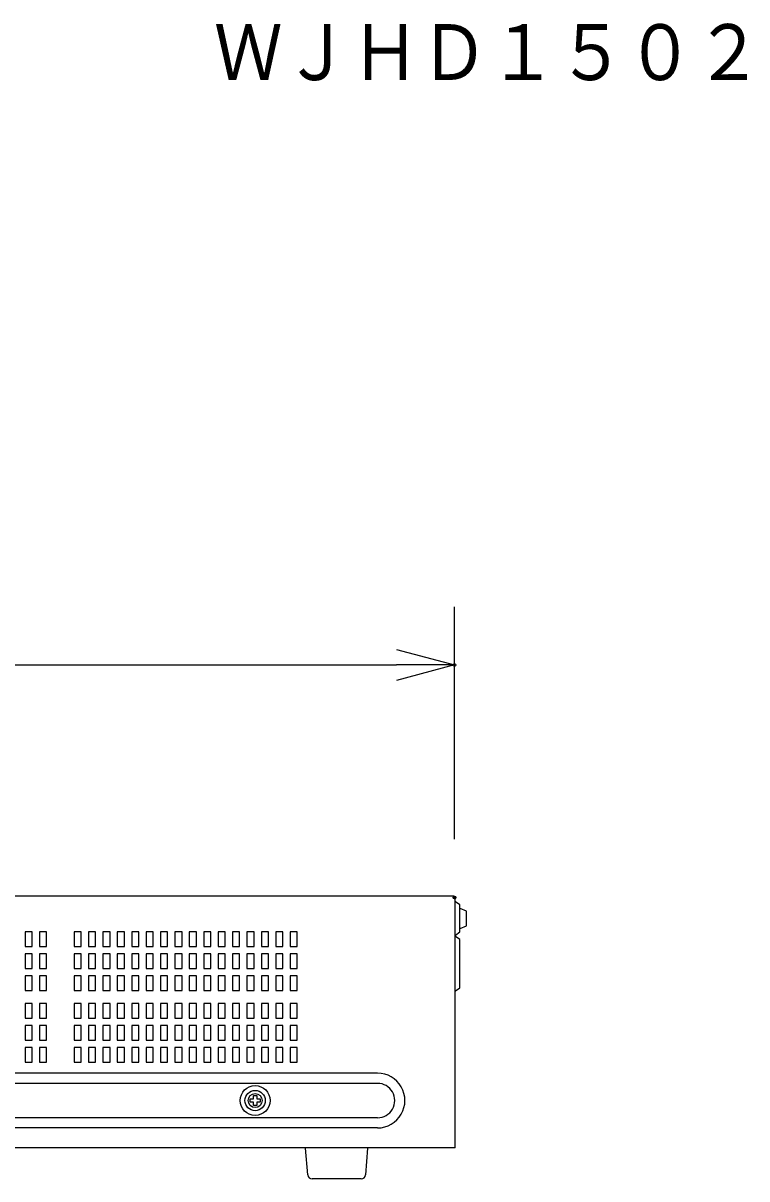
# Model space of a CAD drawing. Units: millimetres, scale not verified. Extents: x -63 to 63, y -57 to 57.
# Drawn here: x 37.53 to 62.45, y 8.89 to 48.67 of the extents above; entities that cross this region are included whole.
import ezdxf
from ezdxf.enums import TextEntityAlignment as Align

# ---------------------------------------------------------------- set-up
doc = ezdxf.new("R2010")
doc.units = ezdxf.units.MM
doc.header["$LTSCALE"] = 0.190236
doc.header["$PDMODE"] = 32
doc.header["$PDSIZE"] = 0.0951
for name, color, linetype in [('0-0_TOUROKU', 1, 'Continuous'), ('0-2_GAIKEI', 1, 'Continuous'), ('0-3_WAKU', 3, 'Continuous'), ('0-4_DEFPOINTS', 7, 'Continuous')]:
    doc.layers.add(name, color=color, linetype=linetype)
doc.styles.add('ＭＳ ゴシック', font='')
doc.styles.get('ＭＳ ゴシック').set_extended_font_data('MS Gothic')

# ---------------------------------------------------------------- blocks, each defined once
blk = doc.blocks.new('_OPEN30')
at = {"layer": '0-4_DEFPOINTS'}
blk.add_line((0, 0), (-1, 0), dxfattribs=at)
blk.add_lwpolyline([(-1, 0.26795), (0, 0), (-1, -0.26795)], dxfattribs=at)

msp = doc.modelspace()

# ---------------------------------------------------------------- linework, layer by layer
at = {"layer": '0-2_GAIKEI', "color": 7}
for p, q in [((52.36, 18.6242), (17.56, 18.6242)), ((52.41, 9.9579), (52.41, 18.5742)), ((52.41, 9.9579), (17.8391, 9.9579)), ((47.3258, 9.0258), (47.2544, 9.945)), ((49.3895, 9.945), (49.3182, 9.0258)), ((49.1687, 8.8874), (47.4753, 8.8874))]:
    msp.add_line(p, q, dxfattribs=at)
at = {"layer": '0-2_GAIKEI'}
for p, q in [((52.5615, 18.3149), (52.4154, 18.4216)), ((52.5615, 17.3874), (52.5615, 18.3149)), ((52.7922, 18.1018), (52.5734, 18.1963)), ((52.7922, 17.601), (52.7922, 18.1018)), ((52.5734, 17.5061), (52.7922, 17.601)), ((37.5933, 17.3882), (37.5933, 16.8842)), ((37.8383, 17.3882), (37.5933, 17.3882)), ((37.8383, 16.8842), (37.8383, 17.3882)), ((38.0894, 17.3882), (38.0894, 16.8842)), ((38.3344, 17.3882), (38.0894, 17.3882)), ((38.3344, 16.8842), (38.3344, 17.3882)), ((39.2809, 17.3882), (39.2809, 16.8842)), ((39.5259, 17.3882), (39.2809, 17.3882)), ((39.5259, 16.8842), (39.5259, 17.3882)), ((39.777, 17.3882), (39.777, 16.8842)), ((40.0221, 17.3882), (39.777, 17.3882)), ((40.0221, 16.8842), (40.0221, 17.3882)), ((40.2731, 17.3882), (40.2731, 16.8842)), ((40.5182, 17.3882), (40.2731, 17.3882)), ((40.5182, 16.8842), (40.5182, 17.3882)), ((40.7693, 17.3882), (40.7693, 16.8842)), ((41.0142, 17.3882), (40.7693, 17.3882)), ((41.0142, 16.8842), (41.0142, 17.3882)), ((41.2654, 17.3882), (41.2654, 16.8842)), ((41.5104, 17.3882), (41.2654, 17.3882)), ((41.5104, 16.8842), (41.5104, 17.3882)), ((41.7614, 17.3882), (41.7614, 16.8842)), ((42.0065, 17.3882), (41.7614, 17.3882)), ((42.0065, 16.8842), (42.0065, 17.3882)), ((42.2576, 17.3882), (42.2576, 16.8842)), ((42.5027, 17.3882), (42.2576, 17.3882)), ((42.5027, 16.8842), (42.5027, 17.3882)), ((42.7539, 17.3882), (42.7539, 16.8842)), ((42.9989, 17.3882), (42.7539, 17.3882)), ((42.9989, 16.8842), (42.9989, 17.3882)), ((43.2499, 17.3882), (43.2499, 16.8842)), ((43.4949, 17.3882), (43.2499, 17.3882)), ((43.4949, 16.8842), (43.4949, 17.3882)), ((43.7459, 17.3882), (43.7459, 16.8842)), ((43.991, 17.3882), (43.7459, 17.3882)), ((43.991, 16.8842), (43.991, 17.3882)), ((44.2422, 17.3882), (44.2422, 16.8842)), ((44.4873, 17.3882), (44.2422, 17.3882)), ((44.4873, 16.8842), (44.4873, 17.3882)), ((44.7384, 17.3882), (44.7384, 16.8842)), ((44.9834, 17.3882), (44.7384, 17.3882)), ((44.9834, 16.8842), (44.9834, 17.3882)), ((45.2345, 17.3882), (45.2345, 16.8842)), ((45.4795, 17.3882), (45.2345, 17.3882)), ((45.4795, 16.8842), (45.4795, 17.3882)), ((45.7306, 17.3882), (45.7306, 16.8842)), ((45.9757, 17.3882), (45.7306, 17.3882)), ((45.9757, 16.8842), (45.9757, 17.3882)), ((46.2267, 17.3882), (46.2267, 16.8842)), ((46.4718, 17.3882), (46.2267, 17.3882)), ((46.4718, 16.8842), (46.4718, 17.3882)), ((46.7229, 17.3882), (46.7229, 16.8842)), ((46.9679, 17.3882), (46.7229, 17.3882)), ((46.9679, 16.8842), (46.9679, 17.3882)), ((52.4154, 17.2808), (52.5615, 17.3874)), ((52.5615, 17.1235), (52.4154, 17.2302)), ((52.5615, 15.4669), (52.5615, 17.1235)), ((37.5933, 16.8842), (37.8383, 16.8842)), ((38.0894, 16.8842), (38.3344, 16.8842)), ((39.2809, 16.8842), (39.5259, 16.8842)), ((39.777, 16.8842), (40.0221, 16.8842)), ((40.2731, 16.8842), (40.5182, 16.8842)), ((40.7693, 16.8842), (41.0142, 16.8842)), ((41.2654, 16.8842), (41.5104, 16.8842)), ((41.7614, 16.8842), (42.0065, 16.8842)), ((42.2576, 16.8842), (42.5027, 16.8842)), ((42.7539, 16.8842), (42.9989, 16.8842)), ((43.2499, 16.8842), (43.4949, 16.8842)), ((43.7459, 16.8842), (43.991, 16.8842)), ((44.2422, 16.8842), (44.4873, 16.8842)), ((44.7384, 16.8842), (44.9834, 16.8842)), ((45.2345, 16.8842), (45.4795, 16.8842)), ((45.7306, 16.8842), (45.9757, 16.8842)), ((46.2267, 16.8842), (46.4718, 16.8842)), ((46.7229, 16.8842), (46.9679, 16.8842)), ((37.5933, 16.6328), (37.5933, 16.1288)), ((37.8383, 16.6328), (37.5933, 16.6328)), ((37.8383, 16.1288), (37.8383, 16.6328)), ((38.0894, 16.6328), (38.0894, 16.1288)), ((38.3344, 16.6328), (38.0894, 16.6328)), ((38.3344, 16.1288), (38.3344, 16.6328)), ((39.2809, 16.6328), (39.2809, 16.1288)), ((39.5259, 16.6328), (39.2809, 16.6328)), ((39.5259, 16.1288), (39.5259, 16.6328)), ((39.777, 16.6328), (39.777, 16.1288)), ((40.0221, 16.6328), (39.777, 16.6328)), ((40.0221, 16.1288), (40.0221, 16.6328)), ((40.2731, 16.6328), (40.2731, 16.1288)), ((40.5182, 16.6328), (40.2731, 16.6328)), ((40.5182, 16.1288), (40.5182, 16.6328)), ((40.7693, 16.6328), (40.7693, 16.1288)), ((41.0142, 16.6328), (40.7693, 16.6328)), ((41.0142, 16.1288), (41.0142, 16.6328)), ((41.2654, 16.6328), (41.2654, 16.1288)), ((41.5104, 16.6328), (41.2654, 16.6328)), ((41.5104, 16.1288), (41.5104, 16.6328)), ((41.7614, 16.6328), (41.7614, 16.1288)), ((42.0065, 16.6328), (41.7614, 16.6328)), ((42.0065, 16.1288), (42.0065, 16.6328)), ((42.2576, 16.6328), (42.2576, 16.1288)), ((42.5027, 16.6328), (42.2576, 16.6328)), ((42.5027, 16.1288), (42.5027, 16.6328)), ((42.7539, 16.6328), (42.7539, 16.1288)), ((42.9989, 16.6328), (42.7539, 16.6328)), ((42.9989, 16.1288), (42.9989, 16.6328)), ((43.2499, 16.6328), (43.2499, 16.1288)), ((43.4949, 16.6328), (43.2499, 16.6328)), ((43.4949, 16.1288), (43.4949, 16.6328)), ((43.7459, 16.6328), (43.7459, 16.1288)), ((43.991, 16.6328), (43.7459, 16.6328)), ((43.991, 16.1288), (43.991, 16.6328)), ((44.2422, 16.6328), (44.2422, 16.1288)), ((44.4873, 16.6328), (44.2422, 16.6328)), ((44.4873, 16.1288), (44.4873, 16.6328)), ((44.7384, 16.6328), (44.7384, 16.1288)), ((44.9834, 16.6328), (44.7384, 16.6328)), ((44.9834, 16.1288), (44.9834, 16.6328)), ((45.2345, 16.6328), (45.2345, 16.1288)), ((45.4795, 16.6328), (45.2345, 16.6328)), ((45.4795, 16.1288), (45.4795, 16.6328)), ((45.7306, 16.6328), (45.7306, 16.1288)), ((45.9757, 16.6328), (45.7306, 16.6328)), ((45.9757, 16.1288), (45.9757, 16.6328)), ((46.2267, 16.6328), (46.2267, 16.1288)), ((46.4718, 16.6328), (46.2267, 16.6328)), ((46.4718, 16.1288), (46.4718, 16.6328)), ((46.7229, 16.6328), (46.7229, 16.1288)), ((46.9679, 16.6328), (46.7229, 16.6328)), ((46.9679, 16.1288), (46.9679, 16.6328)), ((37.5933, 16.1288), (37.8383, 16.1288)), ((38.0894, 16.1288), (38.3344, 16.1288)), ((39.2809, 16.1288), (39.5259, 16.1288)), ((39.777, 16.1288), (40.0221, 16.1288)), ((40.2731, 16.1288), (40.5182, 16.1288)), ((40.7693, 16.1288), (41.0142, 16.1288)), ((41.2654, 16.1288), (41.5104, 16.1288)), ((41.7614, 16.1288), (42.0065, 16.1288)), ((42.2576, 16.1288), (42.5027, 16.1288)), ((42.7539, 16.1288), (42.9989, 16.1288)), ((43.2499, 16.1288), (43.4949, 16.1288)), ((43.7459, 16.1288), (43.991, 16.1288)), ((44.2422, 16.1288), (44.4873, 16.1288)), ((44.7384, 16.1288), (44.9834, 16.1288)), ((45.2345, 16.1288), (45.4795, 16.1288)), ((45.7306, 16.1288), (45.9757, 16.1288)), ((46.2267, 16.1288), (46.4718, 16.1288)), ((46.7229, 16.1288), (46.9679, 16.1288)), ((37.5933, 15.8771), (37.5933, 15.3731)), ((37.8383, 15.8771), (37.5933, 15.8771)), ((37.8383, 15.3731), (37.8383, 15.8771)), ((38.0894, 15.8771), (38.0894, 15.3731)), ((38.3344, 15.8771), (38.0894, 15.8771)), ((38.3344, 15.3731), (38.3344, 15.8771)), ((39.2809, 15.8771), (39.2809, 15.3731)), ((39.5259, 15.8771), (39.2809, 15.8771)), ((39.5259, 15.3731), (39.5259, 15.8771)), ((39.777, 15.8771), (39.777, 15.3731)), ((40.0221, 15.8771), (39.777, 15.8771)), ((40.0221, 15.3731), (40.0221, 15.8771)), ((40.2731, 15.8771), (40.2731, 15.3731)), ((40.5182, 15.8771), (40.2731, 15.8771)), ((40.5182, 15.3731), (40.5182, 15.8771)), ((40.7693, 15.8771), (40.7693, 15.3731)), ((41.0142, 15.8771), (40.7693, 15.8771)), ((41.0142, 15.3731), (41.0142, 15.8771)), ((41.2654, 15.8771), (41.2654, 15.3731)), ((41.5104, 15.8771), (41.2654, 15.8771)), ((41.5104, 15.3731), (41.5104, 15.8771)), ((41.7614, 15.8771), (41.7614, 15.3731)), ((42.0065, 15.8771), (41.7614, 15.8771)), ((42.0065, 15.3731), (42.0065, 15.8771)), ((42.2576, 15.8771), (42.2576, 15.3731)), ((42.5027, 15.8771), (42.2576, 15.8771)), ((42.5027, 15.3731), (42.5027, 15.8771)), ((42.7539, 15.8771), (42.7539, 15.3731)), ((42.9989, 15.8771), (42.7539, 15.8771)), ((42.9989, 15.3731), (42.9989, 15.8771)), ((43.2499, 15.8771), (43.2499, 15.3731)), ((43.4949, 15.8771), (43.2499, 15.8771)), ((43.4949, 15.3731), (43.4949, 15.8771)), ((43.7459, 15.8771), (43.7459, 15.3731)), ((43.991, 15.8771), (43.7459, 15.8771)), ((43.991, 15.3731), (43.991, 15.8771)), ((44.2422, 15.8771), (44.2422, 15.3731)), ((44.4873, 15.8771), (44.2422, 15.8771)), ((44.4873, 15.3731), (44.4873, 15.8771)), ((44.7384, 15.8771), (44.7384, 15.3731)), ((44.9834, 15.8771), (44.7384, 15.8771)), ((44.9834, 15.3731), (44.9834, 15.8771)), ((45.2345, 15.8771), (45.2345, 15.3731)), ((45.4795, 15.8771), (45.2345, 15.8771)), ((45.4795, 15.3731), (45.4795, 15.8771)), ((45.7306, 15.8771), (45.7306, 15.3731)), ((45.9757, 15.8771), (45.7306, 15.8771)), ((45.9757, 15.3731), (45.9757, 15.8771)), ((46.2267, 15.8771), (46.2267, 15.3731)), ((46.4718, 15.8771), (46.2267, 15.8771)), ((46.4718, 15.3731), (46.4718, 15.8771)), ((46.7229, 15.8771), (46.7229, 15.3731)), ((46.9679, 15.8771), (46.7229, 15.8771)), ((46.9679, 15.3731), (46.9679, 15.8771)), ((37.5933, 15.3731), (37.8383, 15.3731)), ((38.0894, 15.3731), (38.3344, 15.3731)), ((39.2809, 15.3731), (39.5259, 15.3731)), ((39.777, 15.3731), (40.0221, 15.3731)), ((40.2731, 15.3731), (40.5182, 15.3731)), ((40.7693, 15.3731), (41.0142, 15.3731)), ((41.2654, 15.3731), (41.5104, 15.3731)), ((41.7614, 15.3731), (42.0065, 15.3731)), ((42.2576, 15.3731), (42.5027, 15.3731)), ((42.7539, 15.3731), (42.9989, 15.3731)), ((43.2499, 15.3731), (43.4949, 15.3731)), ((43.7459, 15.3731), (43.991, 15.3731)), ((44.2422, 15.3731), (44.4873, 15.3731)), ((44.7384, 15.3731), (44.9834, 15.3731)), ((45.2345, 15.3731), (45.4795, 15.3731)), ((45.7306, 15.3731), (45.9757, 15.3731)), ((46.2267, 15.3731), (46.4718, 15.3731)), ((46.7229, 15.3731), (46.9679, 15.3731)), ((52.4154, 15.3602), (52.5615, 15.4669)), ((37.5933, 14.9248), (37.5933, 14.4206)), ((37.8383, 14.9248), (37.5933, 14.9248)), ((37.8383, 14.4206), (37.8383, 14.9248)), ((38.0894, 14.9248), (38.0894, 14.4206)), ((38.3344, 14.9248), (38.0894, 14.9248)), ((38.3344, 14.4206), (38.3344, 14.9248)), ((39.2809, 14.9248), (39.2809, 14.4206)), ((39.5259, 14.9248), (39.2809, 14.9248)), ((39.5259, 14.4206), (39.5259, 14.9248)), ((39.777, 14.9248), (39.777, 14.4206)), ((40.0221, 14.9248), (39.777, 14.9248)), ((40.0221, 14.4206), (40.0221, 14.9248)), ((40.2731, 14.9248), (40.2731, 14.4206)), ((40.5182, 14.9248), (40.2731, 14.9248)), ((40.5182, 14.4206), (40.5182, 14.9248)), ((40.7693, 14.9248), (40.7693, 14.4206)), ((41.0142, 14.9248), (40.7693, 14.9248)), ((41.0142, 14.4206), (41.0142, 14.9248)), ((41.2654, 14.9248), (41.2654, 14.4206)), ((41.5104, 14.9248), (41.2654, 14.9248)), ((41.5104, 14.4206), (41.5104, 14.9248)), ((41.7614, 14.9248), (41.7614, 14.4206)), ((42.0065, 14.9248), (41.7614, 14.9248)), ((42.0065, 14.4206), (42.0065, 14.9248)), ((42.2576, 14.9248), (42.2576, 14.4206)), ((42.5027, 14.9248), (42.2576, 14.9248)), ((42.5027, 14.4206), (42.5027, 14.9248)), ((42.7539, 14.9248), (42.7539, 14.4206)), ((42.9989, 14.9248), (42.7539, 14.9248)), ((42.9989, 14.4206), (42.9989, 14.9248)), ((43.2499, 14.9248), (43.2499, 14.4206)), ((43.4949, 14.9248), (43.2499, 14.9248)), ((43.4949, 14.4206), (43.4949, 14.9248)), ((43.7459, 14.9248), (43.7459, 14.4206)), ((43.991, 14.9248), (43.7459, 14.9248)), ((43.991, 14.4206), (43.991, 14.9248)), ((44.2422, 14.9248), (44.2422, 14.4206)), ((44.4873, 14.9248), (44.2422, 14.9248)), ((44.4873, 14.4206), (44.4873, 14.9248)), ((44.7384, 14.9248), (44.7384, 14.4206)), ((44.9834, 14.9248), (44.7384, 14.9248)), ((44.9834, 14.4206), (44.9834, 14.9248)), ((45.2345, 14.9248), (45.2345, 14.4206)), ((45.4795, 14.9248), (45.2345, 14.9248)), ((45.4795, 14.4206), (45.4795, 14.9248)), ((45.7306, 14.9248), (45.7306, 14.4206)), ((45.9757, 14.9248), (45.7306, 14.9248)), ((45.9757, 14.4206), (45.9757, 14.9248)), ((46.2267, 14.9248), (46.2267, 14.4206)), ((46.4718, 14.9248), (46.2267, 14.9248)), ((46.4718, 14.4206), (46.4718, 14.9248)), ((46.7229, 14.9248), (46.7229, 14.4206)), ((46.9679, 14.9248), (46.7229, 14.9248)), ((46.9679, 14.4206), (46.9679, 14.9248)), ((37.5933, 14.4206), (37.8383, 14.4206)), ((38.0894, 14.4206), (38.3344, 14.4206)), ((39.2809, 14.4206), (39.5259, 14.4206)), ((39.777, 14.4206), (40.0221, 14.4206)), ((40.2731, 14.4206), (40.5182, 14.4206)), ((40.7693, 14.4206), (41.0142, 14.4206)), ((41.2654, 14.4206), (41.5104, 14.4206)), ((41.7614, 14.4206), (42.0065, 14.4206)), ((42.2576, 14.4206), (42.5027, 14.4206)), ((42.7539, 14.4206), (42.9989, 14.4206)), ((43.2499, 14.4206), (43.4949, 14.4206)), ((43.7459, 14.4206), (43.991, 14.4206)), ((44.2422, 14.4206), (44.4873, 14.4206)), ((44.7384, 14.4206), (44.9834, 14.4206)), ((45.2345, 14.4206), (45.4795, 14.4206)), ((45.7306, 14.4206), (45.9757, 14.4206)), ((46.2267, 14.4206), (46.4718, 14.4206)), ((46.7229, 14.4206), (46.9679, 14.4206)), ((37.5933, 14.1692), (37.5933, 13.6652)), ((37.8383, 14.1692), (37.5933, 14.1692)), ((37.8383, 13.6652), (37.8383, 14.1692)), ((38.0894, 14.1692), (38.0894, 13.6652)), ((38.3344, 14.1692), (38.0894, 14.1692)), ((38.3344, 13.6652), (38.3344, 14.1692)), ((39.2809, 14.1692), (39.2809, 13.6652)), ((39.5259, 14.1692), (39.2809, 14.1692)), ((39.5259, 13.6652), (39.5259, 14.1692)), ((39.777, 14.1692), (39.777, 13.6652)), ((40.0221, 14.1692), (39.777, 14.1692)), ((40.0221, 13.6652), (40.0221, 14.1692)), ((40.2731, 14.1692), (40.2731, 13.6652)), ((40.5182, 14.1692), (40.2731, 14.1692)), ((40.5182, 13.6652), (40.5182, 14.1692)), ((40.7693, 14.1692), (40.7693, 13.6652)), ((41.0142, 14.1692), (40.7693, 14.1692)), ((41.0142, 13.6652), (41.0142, 14.1692)), ((41.2654, 14.1692), (41.2654, 13.6652)), ((41.5104, 14.1692), (41.2654, 14.1692)), ((41.5104, 13.6652), (41.5104, 14.1692)), ((41.7614, 14.1692), (41.7614, 13.6652)), ((42.0065, 14.1692), (41.7614, 14.1692)), ((42.0065, 13.6652), (42.0065, 14.1692)), ((42.2576, 14.1692), (42.2576, 13.6652)), ((42.5027, 14.1692), (42.2576, 14.1692)), ((42.5027, 13.6652), (42.5027, 14.1692)), ((42.7539, 14.1692), (42.7539, 13.6652)), ((42.9989, 14.1692), (42.7539, 14.1692)), ((42.9989, 13.6652), (42.9989, 14.1692)), ((43.2499, 14.1692), (43.2499, 13.6652)), ((43.4949, 14.1692), (43.2499, 14.1692)), ((43.4949, 13.6652), (43.4949, 14.1692)), ((43.7459, 14.1692), (43.7459, 13.6652)), ((43.991, 14.1692), (43.7459, 14.1692)), ((43.991, 13.6652), (43.991, 14.1692)), ((44.2422, 14.1692), (44.2422, 13.6652)), ((44.4873, 14.1692), (44.2422, 14.1692)), ((44.4873, 13.6652), (44.4873, 14.1692)), ((44.7384, 14.1692), (44.7384, 13.6652)), ((44.9834, 14.1692), (44.7384, 14.1692)), ((44.9834, 13.6652), (44.9834, 14.1692)), ((45.2345, 14.1692), (45.2345, 13.6652)), ((45.4795, 14.1692), (45.2345, 14.1692)), ((45.4795, 13.6652), (45.4795, 14.1692)), ((45.7306, 14.1692), (45.7306, 13.6652)), ((45.9757, 14.1692), (45.7306, 14.1692)), ((45.9757, 13.6652), (45.9757, 14.1692)), ((46.2267, 14.1692), (46.2267, 13.6652)), ((46.4718, 14.1692), (46.2267, 14.1692)), ((46.4718, 13.6652), (46.4718, 14.1692)), ((46.7229, 14.1692), (46.7229, 13.6652)), ((46.9679, 14.1692), (46.7229, 14.1692)), ((46.9679, 13.6652), (46.9679, 14.1692)), ((37.5933, 13.6652), (37.8383, 13.6652)), ((38.0894, 13.6652), (38.3344, 13.6652)), ((39.2809, 13.6652), (39.5259, 13.6652)), ((39.777, 13.6652), (40.0221, 13.6652)), ((40.2731, 13.6652), (40.5182, 13.6652)), ((40.7693, 13.6652), (41.0142, 13.6652)), ((41.2654, 13.6652), (41.5104, 13.6652)), ((41.7614, 13.6652), (42.0065, 13.6652)), ((42.2576, 13.6652), (42.5027, 13.6652)), ((42.7539, 13.6652), (42.9989, 13.6652)), ((43.2499, 13.6652), (43.4949, 13.6652)), ((43.7459, 13.6652), (43.991, 13.6652)), ((44.2422, 13.6652), (44.4873, 13.6652)), ((44.7384, 13.6652), (44.9834, 13.6652)), ((45.2345, 13.6652), (45.4795, 13.6652)), ((45.7306, 13.6652), (45.9757, 13.6652)), ((46.2267, 13.6652), (46.4718, 13.6652)), ((46.7229, 13.6652), (46.9679, 13.6652)), ((37.5933, 13.4138), (37.5933, 12.9096)), ((37.8383, 13.4138), (37.5933, 13.4138)), ((37.8383, 12.9096), (37.8383, 13.4138)), ((38.0894, 13.4138), (38.0894, 12.9096)), ((38.3344, 13.4138), (38.0894, 13.4138)), ((38.3344, 12.9096), (38.3344, 13.4138)), ((39.2809, 13.4138), (39.2809, 12.9096)), ((39.5259, 13.4138), (39.2809, 13.4138)), ((39.5259, 12.9096), (39.5259, 13.4138)), ((39.777, 13.4138), (39.777, 12.9096)), ((40.0221, 13.4138), (39.777, 13.4138)), ((40.0221, 12.9096), (40.0221, 13.4138)), ((40.2731, 13.4138), (40.2731, 12.9096)), ((40.5182, 13.4138), (40.2731, 13.4138)), ((40.5182, 12.9096), (40.5182, 13.4138)), ((40.7693, 13.4138), (40.7693, 12.9096)), ((41.0142, 13.4138), (40.7693, 13.4138)), ((41.0142, 12.9096), (41.0142, 13.4138)), ((41.2654, 13.4138), (41.2654, 12.9096)), ((41.5104, 13.4138), (41.2654, 13.4138)), ((41.5104, 12.9096), (41.5104, 13.4138)), ((41.7614, 13.4138), (41.7614, 12.9096)), ((42.0065, 13.4138), (41.7614, 13.4138)), ((42.0065, 12.9096), (42.0065, 13.4138)), ((42.2576, 13.4138), (42.2576, 12.9096)), ((42.5027, 13.4138), (42.2576, 13.4138)), ((42.5027, 12.9096), (42.5027, 13.4138)), ((42.7539, 13.4138), (42.7539, 12.9096)), ((42.9989, 13.4138), (42.7539, 13.4138)), ((42.9989, 12.9096), (42.9989, 13.4138)), ((43.2499, 13.4138), (43.2499, 12.9096)), ((43.4949, 13.4138), (43.2499, 13.4138)), ((43.4949, 12.9096), (43.4949, 13.4138)), ((43.7459, 13.4138), (43.7459, 12.9096)), ((43.991, 13.4138), (43.7459, 13.4138)), ((43.991, 12.9096), (43.991, 13.4138)), ((44.2422, 13.4138), (44.2422, 12.9096)), ((44.4873, 13.4138), (44.2422, 13.4138)), ((44.4873, 12.9096), (44.4873, 13.4138)), ((44.7384, 13.4138), (44.7384, 12.9096)), ((44.9834, 13.4138), (44.7384, 13.4138)), ((44.9834, 12.9096), (44.9834, 13.4138)), ((45.2345, 13.4138), (45.2345, 12.9096)), ((45.4795, 13.4138), (45.2345, 13.4138)), ((45.4795, 12.9096), (45.4795, 13.4138)), ((45.7306, 13.4138), (45.7306, 12.9096)), ((45.9757, 13.4138), (45.7306, 13.4138)), ((45.9757, 12.9096), (45.9757, 13.4138)), ((46.2267, 13.4138), (46.2267, 12.9096)), ((46.4718, 13.4138), (46.2267, 13.4138)), ((46.4718, 12.9096), (46.4718, 13.4138)), ((46.7229, 13.4138), (46.7229, 12.9096)), ((46.9679, 13.4138), (46.7229, 13.4138)), ((46.9679, 12.9096), (46.9679, 13.4138)), ((37.5933, 12.9096), (37.8383, 12.9096)), ((38.0894, 12.9096), (38.3344, 12.9096)), ((39.2809, 12.9096), (39.5259, 12.9096)), ((39.777, 12.9096), (40.0221, 12.9096)), ((40.2731, 12.9096), (40.5182, 12.9096)), ((40.7693, 12.9096), (41.0142, 12.9096)), ((41.2654, 12.9096), (41.5104, 12.9096)), ((41.7614, 12.9096), (42.0065, 12.9096)), ((42.2576, 12.9096), (42.5027, 12.9096)), ((42.7539, 12.9096), (42.9989, 12.9096)), ((43.2499, 12.9096), (43.4949, 12.9096)), ((43.7459, 12.9096), (43.991, 12.9096)), ((44.2422, 12.9096), (44.4873, 12.9096)), ((44.7384, 12.9096), (44.9834, 12.9096)), ((45.2345, 12.9096), (45.4795, 12.9096)), ((45.7306, 12.9096), (45.9757, 12.9096)), ((46.2267, 12.9096), (46.4718, 12.9096)), ((46.7229, 12.9096), (46.9679, 12.9096)), ((49.7321, 12.5261), (21.6202, 12.5261)), ((49.7321, 12.1755), (21.6202, 12.1755)), ((45.3408, 11.6386), (45.4613, 11.6386)), ((45.3408, 11.529), (45.3408, 11.6386)), ((45.4613, 11.7591), (45.5709, 11.7591)), ((45.4613, 11.6386), (45.4613, 11.7591)), ((45.5709, 11.7591), (45.5709, 11.6386)), ((45.5709, 11.6386), (45.6915, 11.6386)), ((45.6915, 11.6386), (45.6915, 11.529)), ((45.4613, 11.529), (45.3408, 11.529)), ((45.4613, 11.4085), (45.4613, 11.529)), ((45.5709, 11.4085), (45.4613, 11.4085)), ((45.5709, 11.529), (45.5709, 11.4085)), ((45.6915, 11.529), (45.5709, 11.529)), ((49.7321, 10.9921), (21.6202, 10.9921)), ((49.7321, 10.6415), (21.6202, 10.6415))]:
    msp.add_line(p, q, dxfattribs=at)
for centre, radius in [((45.516, 11.5838), 0.515), ((45.516, 11.5838), 0.3507), ((45.516, 11.5837), 0.2411)]:
    msp.add_circle(centre, radius, dxfattribs=at)
for centre, radius, start, end in [((52.36, 18.5742), 0.05, 0, 90), ((49.7322, 11.5838), 0.9423, 269.99424, 90.00576), ((49.7322, 11.5838), 0.5917, 269.99083, 90.00917)]:
    msp.add_arc(centre, radius, start, end, dxfattribs=at)
at = {"layer": '0-2_GAIKEI', "color": 7}
for centre, start, end in [((47.4753, 9.0374), 184.43759, 270), ((49.1687, 9.0374), 270, 355.56829)]:
    msp.add_arc(centre, 0.15, start, end, dxfattribs=at)
at = {"layer": '0-3_WAKU'}
for p, q in [((52.3847, 20.5759), (52.3847, 28.5759)), ((19.41, 26.5759), (50.3847, 26.5759))]:
    msp.add_line(p, q, dxfattribs=at)
at = {"layer": '0-4_DEFPOINTS'}
for p in [(52.3847, 26.5759), (52.3847, 18.5759)]:
    msp.add_point(p, dxfattribs=at)

# ---------------------------------------------------------------- block references
at = {"layer": '0-3_WAKU', "xscale": 2, "yscale": 2}
msp.add_blockref('_OPEN30', (52.3847, 26.5759), dxfattribs=at)

# ---------------------------------------------------------------- texts
at = {"layer": '0-0_TOUROKU', "style": 'ＭＳ ゴシック', "width": 0.9}
msp.add_text('ＷＪＨＤ１５０２', height=1.925, dxfattribs=at).set_placement((44.1, 46.13), align=Align.BOTTOM_LEFT)

doc.saveas('drawing.dxf')
